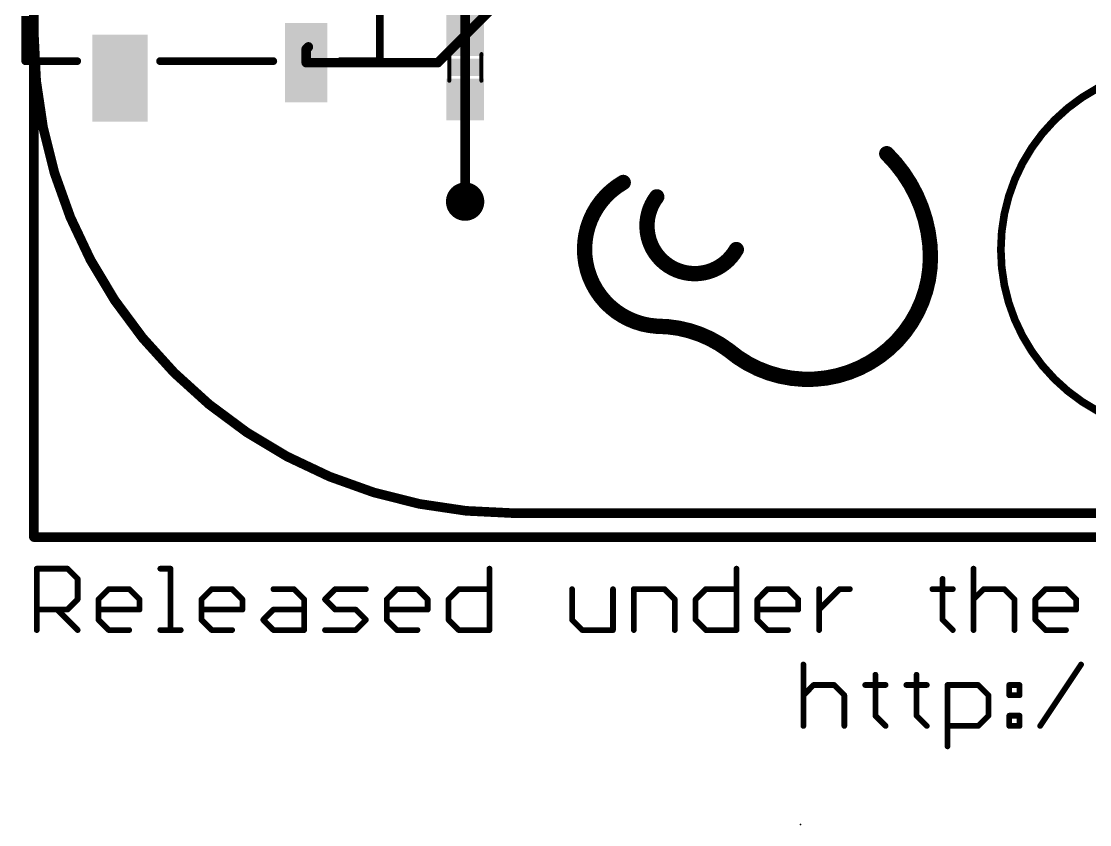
# Model space of a CAD drawing. Extents: x -1 to 111, y -11 to 60.
# Drawn here: x -0.33 to 27.98, y -7.62 to 13.67 of the extents above; entities that cross this region are included whole.
import ezdxf

# ---------------------------------------------------------------- set-up
doc = ezdxf.new("R2010")
doc.units = 0
for name, color, linetype in [('1', 12, 'CONTINUOUS'), ('16', 132, 'CONTINUOUS'), ('18', 110, 'CONTINUOUS'), ('20', 53, 'CONTINUOUS'), ('21', 53, 'CONTINUOUS'), ('23', 53, 'CONTINUOUS'), ('51', 53, 'CONTINUOUS')]:
    doc.layers.add(name, color=color, linetype=linetype)

# ---------------------------------------------------------------- blocks, each defined once
blk = doc.blocks.new('RECT')
blk.add_solid([(-0.5, -0.5), (0.5, -0.5), (-0.5, 0.5), (0.5, 0.5)])
blk = doc.blocks.new('ROUNDV')
at = {"const_width": 0.5}
blk.add_lwpolyline([(0, -0.25, 1), (0, 0.25, 1), (0, -0.25)], format="xyb", dxfattribs=at)

msp = doc.modelspace()

# ---------------------------------------------------------------- linework, layer by layer
at = {"layer": '1', "const_width": 0.254}
for points in [[(0, 0), (0, 59.69)], [(11.43, 13.296), (19.216, 21.082)], [(11.43, 13.296), (10.707, 12.573)], [(7.275, 12.99), (7.2192, 12.9342)], [(7.2192, 12.573), (7.2192, 12.9342)], [(10.707, 12.573), (7.2192, 12.573)], [(11.43, 11.596), (11.43, 8.89)], [(110.49, 0), (0, 0)]]:
    msp.add_lwpolyline(points, dxfattribs=at)
at = {"layer": '1', "const_width": 0.127}
for points in [[(11.3851, 13.3409, 1), (11.4749, 13.2511)], [(11.4749, 13.2511, 1), (11.3851, 13.3409)], [(7.2827, 12.9342, 1), (7.1557, 12.9342)], [(7.1743, 12.9791, 1), (7.2641, 12.8893)], [(7.3199, 12.9451, 1), (7.2301, 13.0349)], [(7.2192, 12.6365, 1), (7.2192, 12.5095)], [(7.1557, 12.573, 1), (7.2827, 12.573)], [(10.6621, 12.6179, 1), (10.7519, 12.5281)], [(10.707, 12.5095, 1), (10.707, 12.6365)], [(11.4935, 11.596, 1), (11.3665, 11.596)], [(11.3665, 8.89, 1), (11.4935, 8.89)], [(0, 0.0635, 1), (0, -0.0635)], [(-0.0635, 0, 1), (0.0635, 0)]]:
    msp.add_lwpolyline(points, format="xyb", dxfattribs=at)
at = {"layer": '16', "const_width": 0.254}
for points in [[(0, 0), (0, 59.69)], [(11.43, 8.89), (11.43, 17.78)], [(110.49, 0), (0, 0)]]:
    msp.add_lwpolyline(points, dxfattribs=at)
at = {"layer": '16', "const_width": 0.127}
for points in [[(11.3665, 8.89, 1), (11.4935, 8.89)], [(0, 0.0635, 1), (0, -0.0635)], [(-0.0635, 0, 1), (0.0635, 0)]]:
    msp.add_lwpolyline(points, format="xyb", dxfattribs=at)
at = {"layer": '20'}
for points, const_width in [([(0, 13.335, 0.4142), (12.7, 0.635)], 0.254), ([(0.0635, 13.335, 1), (-0.0635, 13.335)], 0.127), ([(12.7, 0.6985, 1), (12.7, 0.5715)], 0.127), ([(12.7, 0.5715, 1), (12.7, 0.6985)], 0.127)]:
    msp.add_lwpolyline(points, format="xyb", dxfattribs=dict(at, const_width=const_width))
at = {"layer": '20', "const_width": 0.254}
msp.add_lwpolyline([(100.33, 0.635), (12.7, 0.635)], dxfattribs=at)
at = {"layer": '21', "const_width": 0.2032}
for points in [[(9.17, 12.613), (9.17, 14.24)], [(-0.23, 13.813), (-0.23, 12.613)], [(-0.23, 12.613), (1.1494, 12.613)], [(3.343, 12.613), (6.347, 12.613)], [(8.1184, 12.613), (9.17, 12.613)]]:
    msp.add_lwpolyline(points, dxfattribs=at)
at = {"layer": '21'}
for points, const_width in [([(-0.23, 12.6638, 1), (-0.23, 12.5622)], 0.1016), ([(-0.2808, 12.613, 1), (-0.1792, 12.613)], 0.1016), ([(1.1494, 12.5622, 1), (1.1494, 12.6638)], 0.1016), ([(3.343, 12.6638, 1), (3.343, 12.5622)], 0.1016), ([(6.347, 12.5622, 1), (6.347, 12.6638)], 0.1016), ([(8.1184, 12.6638, 1), (8.1184, 12.5622)], 0.1016), ([(9.1192, 12.613, 1), (9.2208, 12.613)], 0.1016), ([(9.17, 12.5622, 1), (9.17, 12.6638)], 0.1016), ([(30.48, 2.77, 1), (30.48, 12.47, 1), (30.48, 2.77)], 0.2032), ([(23.749, 7.747, 0.1763), (22.606, 10.16)], 0.4064), ([(22.6774, 10.2323, 1), (22.5346, 10.0877)], 0.2032), ([(15.621, 9.398, 0.7433), (16.51, 5.5881)], 0.4064), ([(15.6716, 9.3099, 1), (15.5704, 9.4861)], 0.2032), ([(16.51, 9.017, 1.0686), (18.6182, 7.62)], 0.4064), ([(16.5908, 8.9554, 1), (16.4292, 9.0786)], 0.2032), ([(18.415, 4.953, 0.6745), (23.749, 7.747)], 0.4064), ([(23.8501, 7.757, 1), (23.6479, 7.737)], 0.2032), ([(18.7064, 7.5696, 1), (18.53, 7.6704)], 0.2032), ([(23.6478, 7.7375, 1), (23.8502, 7.7565)], 0.2032), ([(18.415, 4.953, 0.1629), (16.51, 5.588)], 0.4064), ([(16.5099, 5.6896, 1), (16.5101, 5.4864)], 0.2032), ([(16.5036, 5.4867, 1), (16.5164, 5.6895)], 0.2032), ([(18.4808, 5.0304, 1), (18.3492, 4.8756)], 0.2032), ([(18.3539, 4.8718, 1), (18.4761, 5.0342)], 0.2032)]:
    msp.add_lwpolyline(points, format="xyb", dxfattribs=dict(at, const_width=const_width))
at = {"layer": '23'}
for p in [(11.43, 12.446), (20.32, -7.62)]:
    msp.add_point(p, dxfattribs=at)
at = {"layer": '51'}
for points, const_width in [([(11.011, 12.802), (11.011, 12.09)], 0.1016), ([(11.862, 12.802), (11.862, 12.09)], 0.1016), ([(0.0762, -2.4638), (0.0762, -0.8368)], 0.1524), ([(0.0762, -0.8368), (0.8897, -0.8368)], 0.1524), ([(0.8897, -0.8368), (1.1609, -1.108)], 0.1524), ([(3.3505, -0.8368), (3.6217, -0.8368)], 0.1524), ([(3.6217, -0.8368), (3.6217, -2.4638)], 0.1524), ([(12.0752, -0.8368), (12.0752, -2.4638)], 0.1524), ([(18.6239, -0.8368), (18.6239, -2.4638)], 0.1524), ([(24.9064, -0.8368), (24.9064, -2.4638)], 0.1524), ([(1.1609, -1.108), (1.1609, -1.6503)], 0.1524), ([(24.0861, -1.108), (24.0861, -2.1926)], 0.1524), ([(1.7134, -1.6503), (1.9845, -1.3791)], 0.1524), ([(1.9845, -1.3791), (2.5269, -1.3791)], 0.1524), ([(2.5269, -1.3791), (2.798, -1.6503)], 0.1524), ([(4.442, -1.6503), (4.7131, -1.3791)], 0.1524), ([(4.7131, -1.3791), (5.2554, -1.3791)], 0.1524), ([(5.2554, -1.3791), (5.5266, -1.6503)], 0.1524), ([(6.3503, -1.3791), (6.8926, -1.3791)], 0.1524), ([(6.8926, -1.3791), (7.1638, -1.6503)], 0.1524), ([(7.7163, -1.6503), (7.9874, -1.3791)], 0.1524), ([(7.9874, -1.3791), (8.8009, -1.3791)], 0.1524), ([(9.3534, -1.6503), (9.6246, -1.3791)], 0.1524), ([(9.6246, -1.3791), (10.1669, -1.3791)], 0.1524), ([(10.1669, -1.3791), (10.4381, -1.6503)], 0.1524), ([(10.9906, -1.6503), (11.2617, -1.3791)], 0.1524), ([(11.2617, -1.3791), (12.0752, -1.3791)], 0.1524), ([(14.2649, -1.3791), (14.2649, -2.1926)], 0.1524), ([(15.3495, -2.4638), (15.3495, -1.3791)], 0.1524), ([(15.902, -2.4638), (15.902, -1.3791)], 0.1524), ([(15.902, -1.3791), (16.7155, -1.3791)], 0.1524), ([(16.7155, -1.3791), (16.9867, -1.6503)], 0.1524), ([(17.5392, -1.6503), (17.8104, -1.3791)], 0.1524), ([(17.8104, -1.3791), (18.6239, -1.3791)], 0.1524), ([(19.1764, -1.6503), (19.4475, -1.3791)], 0.1524), ([(19.4475, -1.3791), (19.9899, -1.3791)], 0.1524), ([(19.9899, -1.3791), (20.261, -1.6503)], 0.1524), ([(20.8135, -2.4638), (20.8135, -1.3791)], 0.1524), ([(20.8135, -1.9215), (21.3558, -1.3791)], 0.1524), ([(21.3558, -1.3791), (21.627, -1.3791)], 0.1524), ([(23.815, -1.3791), (24.3573, -1.3791)], 0.1524), ([(24.9064, -1.6503), (25.1776, -1.3791)], 0.1524), ([(25.1776, -1.3791), (25.7199, -1.3791)], 0.1524), ([(25.7199, -1.3791), (25.9911, -1.6503)], 0.1524), ([(26.5436, -1.6503), (26.8147, -1.3791)], 0.1524), ([(26.8147, -1.3791), (27.3571, -1.3791)], 0.1524), ([(27.3571, -1.3791), (27.6282, -1.6503)], 0.1524), ([(1.1609, -1.6503), (0.8897, -1.9215)], 0.1524), ([(1.7134, -2.1926), (1.7134, -1.6503)], 0.1524), ([(2.798, -1.6503), (2.798, -1.9215)], 0.1524), ([(4.442, -2.1926), (4.442, -1.6503)], 0.1524), ([(5.5266, -1.6503), (5.5266, -1.9215)], 0.1524), ([(7.1638, -1.6503), (7.1638, -2.4638)], 0.1524), ([(7.9874, -1.9215), (7.7163, -1.6503)], 0.1524), ([(9.3534, -2.1926), (9.3534, -1.6503)], 0.1524), ([(10.4381, -1.6503), (10.4381, -1.9215)], 0.1524), ([(10.9906, -2.1926), (10.9906, -1.6503)], 0.1524), ([(16.9867, -1.6503), (16.9867, -2.4638)], 0.1524), ([(17.5392, -2.1926), (17.5392, -1.6503)], 0.1524), ([(19.1764, -2.1926), (19.1764, -1.6503)], 0.1524), ([(20.261, -1.6503), (20.261, -1.9215)], 0.1524), ([(25.9911, -1.6503), (25.9911, -2.4638)], 0.1524), ([(26.5436, -2.1926), (26.5436, -1.6503)], 0.1524), ([(27.6282, -1.6503), (27.6282, -1.9215)], 0.1524), ([(0.8897, -1.9215), (0.0762, -1.9215)], 0.1524), ([(0.6185, -1.9215), (1.1609, -2.4638)], 0.1524), ([(2.798, -1.9215), (1.7134, -1.9215)], 0.1524), ([(5.5266, -1.9215), (4.442, -1.9215)], 0.1524), ([(6.0791, -2.1926), (6.3503, -1.9215)], 0.1524), ([(6.3503, -1.9215), (7.1638, -1.9215)], 0.1524), ([(8.5298, -1.9215), (7.9874, -1.9215)], 0.1524), ([(8.8009, -2.1926), (8.5298, -1.9215)], 0.1524), ([(10.4381, -1.9215), (9.3534, -1.9215)], 0.1524), ([(20.261, -1.9215), (19.1764, -1.9215)], 0.1524), ([(27.6282, -1.9215), (26.5436, -1.9215)], 0.1524), ([(1.9845, -2.4638), (1.7134, -2.1926)], 0.1524), ([(4.7131, -2.4638), (4.442, -2.1926)], 0.1524), ([(6.3503, -2.4638), (6.0791, -2.1926)], 0.1524), ([(8.5298, -2.4638), (8.8009, -2.1926)], 0.1524), ([(9.6246, -2.4638), (9.3534, -2.1926)], 0.1524), ([(11.2617, -2.4638), (10.9906, -2.1926)], 0.1524), ([(14.2649, -2.1926), (14.5361, -2.4638)], 0.1524), ([(17.8104, -2.4638), (17.5392, -2.1926)], 0.1524), ([(19.4475, -2.4638), (19.1764, -2.1926)], 0.1524), ([(24.0861, -2.1926), (24.3573, -2.4638)], 0.1524), ([(26.8147, -2.4638), (26.5436, -2.1926)], 0.1524), ([(2.5269, -2.4638), (1.9845, -2.4638)], 0.1524), ([(3.3505, -2.4638), (3.8928, -2.4638)], 0.1524), ([(5.2554, -2.4638), (4.7131, -2.4638)], 0.1524), ([(7.1638, -2.4638), (6.3503, -2.4638)], 0.1524), ([(7.7163, -2.4638), (8.5298, -2.4638)], 0.1524), ([(10.1669, -2.4638), (9.6246, -2.4638)], 0.1524), ([(12.0752, -2.4638), (11.2617, -2.4638)], 0.1524), ([(14.5361, -2.4638), (15.3495, -2.4638)], 0.1524), ([(18.6239, -2.4638), (17.8104, -2.4638)], 0.1524), ([(19.9899, -2.4638), (19.4475, -2.4638)], 0.1524), ([(27.3571, -2.4638), (26.8147, -2.4638)], 0.1524), ([(20.3962, -3.3768), (20.3962, -5.0038)], 0.1524), ([(26.672, -5.0038), (27.7566, -3.3768)], 0.1524), ([(22.3045, -3.648), (22.3045, -4.7326)], 0.1524), ([(23.396, -3.648), (23.396, -4.7326)], 0.1524), ([(20.3962, -4.1903), (20.6674, -3.9191)], 0.1524), ([(20.6674, -3.9191), (21.2097, -3.9191)], 0.1524), ([(21.2097, -3.9191), (21.4809, -4.1903)], 0.1524), ([(22.0334, -3.9191), (22.5757, -3.9191)], 0.1524), ([(23.1248, -3.9191), (23.6671, -3.9191)], 0.1524), ([(24.2162, -5.5461), (24.2162, -3.9191)], 0.1524), ([(24.2162, -3.9191), (25.0297, -3.9191)], 0.1524), ([(25.0297, -3.9191), (25.3009, -4.1903)], 0.1524), ([(25.8534, -3.9191), (26.1246, -3.9191)], 0.1524), ([(25.8534, -4.1903), (25.8534, -3.9191)], 0.1524), ([(26.1246, -3.9191), (26.1246, -4.1903)], 0.1524), ([(21.4809, -4.1903), (21.4809, -5.0038)], 0.1524), ([(25.3009, -4.1903), (25.3009, -4.7326)], 0.1524), ([(26.1246, -4.1903), (25.8534, -4.1903)], 0.1524), ([(22.3045, -4.7326), (22.5757, -5.0038)], 0.1524), ([(23.396, -4.7326), (23.6671, -5.0038)], 0.1524), ([(25.3009, -4.7326), (25.0297, -5.0038)], 0.1524), ([(25.8534, -4.7326), (26.1246, -4.7326)], 0.1524), ([(25.8534, -5.0038), (25.8534, -4.7326)], 0.1524), ([(26.1246, -4.7326), (26.1246, -5.0038)], 0.1524), ([(25.0297, -5.0038), (24.2162, -5.0038)], 0.1524), ([(26.1246, -5.0038), (25.8534, -5.0038)], 0.1524)]:
    msp.add_lwpolyline(points, dxfattribs=dict(at, const_width=const_width))
for points, const_width in [([(11.0364, 12.802, 1), (10.9856, 12.802)], 0.0508), ([(11.8874, 12.802, 1), (11.8366, 12.802)], 0.0508), ([(10.9856, 12.09, 1), (11.0364, 12.09)], 0.0508), ([(11.8366, 12.09, 1), (11.8874, 12.09)], 0.0508), ([(0.1143, -0.8368, 1), (0.0381, -0.8368)], 0.0762), ([(0.0762, -0.7987, 1), (0.0762, -0.8749)], 0.0762), ([(0.9166, -0.8099, 1), (0.8628, -0.8638)], 0.0762), ([(0.8897, -0.8749, 1), (0.8897, -0.7987)], 0.0762), ([(3.3505, -0.7987, 1), (3.3505, -0.8749)], 0.0762), ([(3.6598, -0.8368, 1), (3.5836, -0.8368)], 0.0762), ([(3.6217, -0.8749, 1), (3.6217, -0.7987)], 0.0762), ([(12.1133, -0.8368, 1), (12.0371, -0.8368)], 0.0762), ([(18.662, -0.8368, 1), (18.5858, -0.8368)], 0.0762), ([(24.9445, -0.8368, 1), (24.8683, -0.8368)], 0.0762), ([(1.199, -1.108, 1), (1.1228, -1.108)], 0.0762), ([(1.1339, -1.1349, 1), (1.1878, -1.081)], 0.0762), ([(24.1242, -1.108, 1), (24.048, -1.108)], 0.0762), ([(1.9845, -1.341, 1), (1.9845, -1.4172)], 0.0762), ([(2.0115, -1.4061, 1), (1.9576, -1.3522)], 0.0762), ([(2.5538, -1.3522, 1), (2.4999, -1.4061)], 0.0762), ([(2.5269, -1.4172, 1), (2.5269, -1.341)], 0.0762), ([(4.7131, -1.341, 1), (4.7131, -1.4172)], 0.0762), ([(4.7401, -1.4061, 1), (4.6862, -1.3522)], 0.0762), ([(5.2824, -1.3522, 1), (5.2285, -1.4061)], 0.0762), ([(5.2554, -1.4172, 1), (5.2554, -1.341)], 0.0762), ([(6.3503, -1.341, 1), (6.3503, -1.4172)], 0.0762), ([(6.9195, -1.3522, 1), (6.8657, -1.4061)], 0.0762), ([(6.8926, -1.4172, 1), (6.8926, -1.341)], 0.0762), ([(7.9874, -1.341, 1), (7.9874, -1.4172)], 0.0762), ([(8.0144, -1.4061, 1), (7.9605, -1.3522)], 0.0762), ([(8.8009, -1.4172, 1), (8.8009, -1.341)], 0.0762), ([(9.6246, -1.341, 1), (9.6246, -1.4172)], 0.0762), ([(9.6515, -1.4061, 1), (9.5976, -1.3522)], 0.0762), ([(10.1939, -1.3522, 1), (10.14, -1.4061)], 0.0762), ([(10.1669, -1.4172, 1), (10.1669, -1.341)], 0.0762), ([(11.2617, -1.341, 1), (11.2617, -1.4172)], 0.0762), ([(11.2887, -1.4061, 1), (11.2348, -1.3522)], 0.0762), ([(12.0752, -1.4172, 1), (12.0752, -1.341)], 0.0762), ([(14.303, -1.3791, 1), (14.2268, -1.3791)], 0.0762), ([(15.3876, -1.3791, 1), (15.3114, -1.3791)], 0.0762), ([(15.9401, -1.3791, 1), (15.8639, -1.3791)], 0.0762), ([(15.902, -1.341, 1), (15.902, -1.4172)], 0.0762), ([(16.7425, -1.3522, 1), (16.6886, -1.4061)], 0.0762), ([(16.7155, -1.4172, 1), (16.7155, -1.341)], 0.0762), ([(17.8104, -1.341, 1), (17.8104, -1.4172)], 0.0762), ([(17.8373, -1.4061, 1), (17.7834, -1.3522)], 0.0762), ([(18.6239, -1.4172, 1), (18.6239, -1.341)], 0.0762), ([(19.4475, -1.341, 1), (19.4475, -1.4172)], 0.0762), ([(19.4745, -1.4061, 1), (19.4206, -1.3522)], 0.0762), ([(20.0168, -1.3522, 1), (19.9629, -1.4061)], 0.0762), ([(19.9899, -1.4172, 1), (19.9899, -1.341)], 0.0762), ([(20.8516, -1.3791, 1), (20.7754, -1.3791)], 0.0762), ([(21.3558, -1.341, 1), (21.3558, -1.4172)], 0.0762), ([(21.3828, -1.4061, 1), (21.3289, -1.3522)], 0.0762), ([(21.627, -1.4172, 1), (21.627, -1.341)], 0.0762), ([(23.815, -1.341, 1), (23.815, -1.4172)], 0.0762), ([(24.3573, -1.4172, 1), (24.3573, -1.341)], 0.0762), ([(25.1776, -1.341, 1), (25.1776, -1.4172)], 0.0762), ([(25.2045, -1.4061, 1), (25.1506, -1.3522)], 0.0762), ([(25.7468, -1.3522, 1), (25.693, -1.4061)], 0.0762), ([(25.7199, -1.4172, 1), (25.7199, -1.341)], 0.0762), ([(26.8147, -1.341, 1), (26.8147, -1.4172)], 0.0762), ([(26.8417, -1.4061, 1), (26.7878, -1.3522)], 0.0762), ([(27.384, -1.3522, 1), (27.3301, -1.4061)], 0.0762), ([(27.3571, -1.4172, 1), (27.3571, -1.341)], 0.0762), ([(1.1228, -1.6503, 1), (1.199, -1.6503)], 0.0762), ([(1.1878, -1.6772, 1), (1.1339, -1.6234)], 0.0762), ([(1.7515, -1.6503, 1), (1.6753, -1.6503)], 0.0762), ([(1.6864, -1.6234, 1), (1.7403, -1.6772)], 0.0762), ([(2.8361, -1.6503, 1), (2.7599, -1.6503)], 0.0762), ([(2.7711, -1.6772, 1), (2.825, -1.6234)], 0.0762), ([(4.4801, -1.6503, 1), (4.4039, -1.6503)], 0.0762), ([(4.415, -1.6234, 1), (4.4689, -1.6772)], 0.0762), ([(5.5647, -1.6503, 1), (5.4885, -1.6503)], 0.0762), ([(5.4997, -1.6772, 1), (5.5536, -1.6234)], 0.0762), ([(7.2019, -1.6503, 1), (7.1257, -1.6503)], 0.0762), ([(7.1368, -1.6772, 1), (7.1907, -1.6234)], 0.0762), ([(7.7432, -1.6234, 1), (7.6893, -1.6772)], 0.0762), ([(7.6893, -1.6234, 1), (7.7432, -1.6772)], 0.0762), ([(9.3915, -1.6503, 1), (9.3153, -1.6503)], 0.0762), ([(9.3265, -1.6234, 1), (9.3804, -1.6772)], 0.0762), ([(10.4762, -1.6503, 1), (10.4, -1.6503)], 0.0762), ([(10.4111, -1.6772, 1), (10.465, -1.6234)], 0.0762), ([(11.0287, -1.6503, 1), (10.9525, -1.6503)], 0.0762), ([(10.9636, -1.6234, 1), (11.0175, -1.6772)], 0.0762), ([(17.0248, -1.6503, 1), (16.9486, -1.6503)], 0.0762), ([(16.9598, -1.6772, 1), (17.0136, -1.6234)], 0.0762), ([(17.5773, -1.6503, 1), (17.5011, -1.6503)], 0.0762), ([(17.5123, -1.6234, 1), (17.5661, -1.6772)], 0.0762), ([(19.2145, -1.6503, 1), (19.1383, -1.6503)], 0.0762), ([(19.1494, -1.6234, 1), (19.2033, -1.6772)], 0.0762), ([(20.2991, -1.6503, 1), (20.2229, -1.6503)], 0.0762), ([(20.2341, -1.6772, 1), (20.288, -1.6234)], 0.0762), ([(24.8795, -1.6234, 1), (24.9333, -1.6772)], 0.0762), ([(26.0292, -1.6503, 1), (25.953, -1.6503)], 0.0762), ([(25.9641, -1.6772, 1), (26.018, -1.6234)], 0.0762), ([(26.5817, -1.6503, 1), (26.5055, -1.6503)], 0.0762), ([(26.5166, -1.6234, 1), (26.5705, -1.6772)], 0.0762), ([(27.6663, -1.6503, 1), (27.5901, -1.6503)], 0.0762), ([(27.6013, -1.6772, 1), (27.6552, -1.6234)], 0.0762), ([(0.0762, -1.8834, 1), (0.0762, -1.9596)], 0.0762), ([(0.6455, -1.8945, 1), (0.5916, -1.9484)], 0.0762), ([(0.8628, -1.8945, 1), (0.9166, -1.9484)], 0.0762), ([(0.8897, -1.9596, 1), (0.8897, -1.8834)], 0.0762), ([(1.7134, -1.8834, 1), (1.7134, -1.9596)], 0.0762), ([(2.7599, -1.9215, 1), (2.8361, -1.9215)], 0.0762), ([(2.798, -1.9596, 1), (2.798, -1.8834)], 0.0762), ([(4.442, -1.8834, 1), (4.442, -1.9596)], 0.0762), ([(5.4885, -1.9215, 1), (5.5647, -1.9215)], 0.0762), ([(5.5266, -1.9596, 1), (5.5266, -1.8834)], 0.0762), ([(6.3503, -1.8834, 1), (6.3503, -1.9596)], 0.0762), ([(6.3772, -1.9484, 1), (6.3233, -1.8945)], 0.0762), ([(7.1638, -1.9596, 1), (7.1638, -1.8834)], 0.0762), ([(7.9874, -1.8834, 1), (7.9874, -1.9596)], 0.0762), ([(7.9605, -1.9484, 1), (8.0144, -1.8945)], 0.0762), ([(8.5567, -1.8945, 1), (8.5028, -1.9484)], 0.0762), ([(8.5298, -1.9596, 1), (8.5298, -1.8834)], 0.0762), ([(9.3534, -1.8834, 1), (9.3534, -1.9596)], 0.0762), ([(10.4, -1.9215, 1), (10.4762, -1.9215)], 0.0762), ([(10.4381, -1.9596, 1), (10.4381, -1.8834)], 0.0762), ([(19.1764, -1.8834, 1), (19.1764, -1.9596)], 0.0762), ([(20.2229, -1.9215, 1), (20.2991, -1.9215)], 0.0762), ([(20.261, -1.9596, 1), (20.261, -1.8834)], 0.0762), ([(20.7866, -1.8945, 1), (20.8405, -1.9484)], 0.0762), ([(26.5436, -1.8834, 1), (26.5436, -1.9596)], 0.0762), ([(27.5901, -1.9215, 1), (27.6663, -1.9215)], 0.0762), ([(27.6282, -1.9596, 1), (27.6282, -1.8834)], 0.0762), ([(1.7403, -2.1657, 1), (1.6864, -2.2196)], 0.0762), ([(1.6753, -2.1926, 1), (1.7515, -2.1926)], 0.0762), ([(4.4689, -2.1657, 1), (4.415, -2.2196)], 0.0762), ([(4.4039, -2.1926, 1), (4.4801, -2.1926)], 0.0762), ([(6.106, -2.1657, 1), (6.0522, -2.2196)], 0.0762), ([(6.0522, -2.1657, 1), (6.106, -2.2196)], 0.0762), ([(8.8279, -2.2196, 1), (8.774, -2.1657)], 0.0762), ([(8.774, -2.2196, 1), (8.8279, -2.1657)], 0.0762), ([(9.3804, -2.1657, 1), (9.3265, -2.2196)], 0.0762), ([(9.3153, -2.1926, 1), (9.3915, -2.1926)], 0.0762), ([(11.0175, -2.1657, 1), (10.9636, -2.2196)], 0.0762), ([(10.9525, -2.1926, 1), (11.0287, -2.1926)], 0.0762), ([(14.2918, -2.1657, 1), (14.2379, -2.2196)], 0.0762), ([(14.2268, -2.1926, 1), (14.303, -2.1926)], 0.0762), ([(17.5661, -2.1657, 1), (17.5123, -2.2196)], 0.0762), ([(17.5011, -2.1926, 1), (17.5773, -2.1926)], 0.0762), ([(19.2033, -2.1657, 1), (19.1494, -2.2196)], 0.0762), ([(19.1383, -2.1926, 1), (19.2145, -2.1926)], 0.0762), ([(24.1131, -2.1657, 1), (24.0592, -2.2196)], 0.0762), ([(24.048, -2.1926, 1), (24.1242, -2.1926)], 0.0762), ([(26.5705, -2.1657, 1), (26.5166, -2.2196)], 0.0762), ([(26.5055, -2.1926, 1), (26.5817, -2.1926)], 0.0762), ([(0.0381, -2.4638, 1), (0.1143, -2.4638)], 0.0762), ([(1.1339, -2.4907, 1), (1.1878, -2.4369)], 0.0762), ([(1.9845, -2.4257, 1), (1.9845, -2.5019)], 0.0762), ([(1.9576, -2.4907, 1), (2.0115, -2.4369)], 0.0762), ([(2.5269, -2.5019, 1), (2.5269, -2.4257)], 0.0762), ([(3.3505, -2.4257, 1), (3.3505, -2.5019)], 0.0762), ([(3.5836, -2.4638, 1), (3.6598, -2.4638)], 0.0762), ([(3.8928, -2.5019, 1), (3.8928, -2.4257)], 0.0762), ([(4.7131, -2.4257, 1), (4.7131, -2.5019)], 0.0762), ([(4.6862, -2.4907, 1), (4.7401, -2.4369)], 0.0762), ([(5.2554, -2.5019, 1), (5.2554, -2.4257)], 0.0762), ([(6.3503, -2.4257, 1), (6.3503, -2.5019)], 0.0762), ([(6.3233, -2.4907, 1), (6.3772, -2.4369)], 0.0762), ([(7.1257, -2.4638, 1), (7.2019, -2.4638)], 0.0762), ([(7.1638, -2.5019, 1), (7.1638, -2.4257)], 0.0762), ([(7.7163, -2.4257, 1), (7.7163, -2.5019)], 0.0762), ([(8.5028, -2.4369, 1), (8.5567, -2.4907)], 0.0762), ([(8.5298, -2.5019, 1), (8.5298, -2.4257)], 0.0762), ([(9.6246, -2.4257, 1), (9.6246, -2.5019)], 0.0762), ([(9.5976, -2.4907, 1), (9.6515, -2.4369)], 0.0762), ([(10.1669, -2.5019, 1), (10.1669, -2.4257)], 0.0762), ([(11.2617, -2.4257, 1), (11.2617, -2.5019)], 0.0762), ([(11.2348, -2.4907, 1), (11.2887, -2.4369)], 0.0762), ([(12.0371, -2.4638, 1), (12.1133, -2.4638)], 0.0762), ([(12.0752, -2.5019, 1), (12.0752, -2.4257)], 0.0762), ([(14.5361, -2.4257, 1), (14.5361, -2.5019)], 0.0762), ([(14.5091, -2.4907, 1), (14.563, -2.4369)], 0.0762), ([(15.3114, -2.4638, 1), (15.3876, -2.4638)], 0.0762), ([(15.3495, -2.5019, 1), (15.3495, -2.4257)], 0.0762), ([(15.8639, -2.4638, 1), (15.9401, -2.4638)], 0.0762), ([(16.9486, -2.4638, 1), (17.0248, -2.4638)], 0.0762), ([(17.8104, -2.4257, 1), (17.8104, -2.5019)], 0.0762), ([(17.7834, -2.4907, 1), (17.8373, -2.4369)], 0.0762), ([(18.5858, -2.4638, 1), (18.662, -2.4638)], 0.0762), ([(18.6239, -2.5019, 1), (18.6239, -2.4257)], 0.0762), ([(19.4475, -2.4257, 1), (19.4475, -2.5019)], 0.0762), ([(19.4206, -2.4907, 1), (19.4745, -2.4369)], 0.0762), ([(19.9899, -2.5019, 1), (19.9899, -2.4257)], 0.0762), ([(20.7754, -2.4638, 1), (20.8516, -2.4638)], 0.0762), ([(24.3304, -2.4907, 1), (24.3842, -2.4369)], 0.0762), ([(24.8683, -2.4638, 1), (24.9445, -2.4638)], 0.0762), ([(25.953, -2.4638, 1), (26.0292, -2.4638)], 0.0762), ([(26.8147, -2.4257, 1), (26.8147, -2.5019)], 0.0762), ([(26.7878, -2.4907, 1), (26.8417, -2.4369)], 0.0762), ([(27.3571, -2.5019, 1), (27.3571, -2.4257)], 0.0762), ([(20.4343, -3.3768, 1), (20.3581, -3.3768)], 0.0762), ([(27.7883, -3.3979, 1), (27.7249, -3.3557)], 0.0762), ([(22.3426, -3.648, 1), (22.2664, -3.648)], 0.0762), ([(23.4341, -3.648, 1), (23.3579, -3.648)], 0.0762), ([(20.6674, -3.881, 1), (20.6674, -3.9572)], 0.0762), ([(20.6943, -3.9461, 1), (20.6404, -3.8922)], 0.0762), ([(21.2366, -3.8922, 1), (21.1828, -3.9461)], 0.0762), ([(21.2097, -3.9572, 1), (21.2097, -3.881)], 0.0762), ([(22.0334, -3.881, 1), (22.0334, -3.9572)], 0.0762), ([(22.5757, -3.9572, 1), (22.5757, -3.881)], 0.0762), ([(23.1248, -3.881, 1), (23.1248, -3.9572)], 0.0762), ([(23.6671, -3.9572, 1), (23.6671, -3.881)], 0.0762), ([(24.2543, -3.9191, 1), (24.1781, -3.9191)], 0.0762), ([(24.2162, -3.881, 1), (24.2162, -3.9572)], 0.0762), ([(25.0567, -3.8922, 1), (25.0028, -3.9461)], 0.0762), ([(25.0297, -3.9572, 1), (25.0297, -3.881)], 0.0762), ([(25.8534, -3.881, 1), (25.8534, -3.9572)], 0.0762), ([(25.8915, -3.9191, 1), (25.8153, -3.9191)], 0.0762), ([(26.1627, -3.9191, 1), (26.0865, -3.9191)], 0.0762), ([(26.1246, -3.9572, 1), (26.1246, -3.881)], 0.0762), ([(20.3693, -4.1634, 1), (20.4231, -4.2172)], 0.0762), ([(21.519, -4.1903, 1), (21.4428, -4.1903)], 0.0762), ([(21.4539, -4.2172, 1), (21.5078, -4.1634)], 0.0762), ([(25.339, -4.1903, 1), (25.2628, -4.1903)], 0.0762), ([(25.2739, -4.2172, 1), (25.3278, -4.1634)], 0.0762), ([(25.8534, -4.1522, 1), (25.8534, -4.2284)], 0.0762), ([(25.8153, -4.1903, 1), (25.8915, -4.1903)], 0.0762), ([(26.0865, -4.1903, 1), (26.1627, -4.1903)], 0.0762), ([(26.1246, -4.2284, 1), (26.1246, -4.1522)], 0.0762), ([(22.3315, -4.7057, 1), (22.2776, -4.7596)], 0.0762), ([(22.2664, -4.7326, 1), (22.3426, -4.7326)], 0.0762), ([(23.4229, -4.7057, 1), (23.369, -4.7596)], 0.0762), ([(23.3579, -4.7326, 1), (23.4341, -4.7326)], 0.0762), ([(25.2628, -4.7326, 1), (25.339, -4.7326)], 0.0762), ([(25.3278, -4.7596, 1), (25.274, -4.7057)], 0.0762), ([(25.8534, -4.6945, 1), (25.8534, -4.7707)], 0.0762), ([(25.8915, -4.7326, 1), (25.8153, -4.7326)], 0.0762), ([(26.1627, -4.7326, 1), (26.0865, -4.7326)], 0.0762), ([(26.1246, -4.7707, 1), (26.1246, -4.6945)], 0.0762), ([(20.3581, -5.0038, 1), (20.4343, -5.0038)], 0.0762), ([(21.4428, -5.0038, 1), (21.519, -5.0038)], 0.0762), ([(22.5487, -5.0307, 1), (22.6026, -4.9769)], 0.0762), ([(23.6402, -5.0307, 1), (23.6941, -4.9769)], 0.0762), ([(24.2162, -4.9657, 1), (24.2162, -5.0419)], 0.0762), ([(25.0028, -4.9769, 1), (25.0567, -5.0307)], 0.0762), ([(25.0297, -5.0419, 1), (25.0297, -4.9657)], 0.0762), ([(25.8534, -4.9657, 1), (25.8534, -5.0419)], 0.0762), ([(25.8153, -5.0038, 1), (25.8915, -5.0038)], 0.0762), ([(26.0865, -5.0038, 1), (26.1627, -5.0038)], 0.0762), ([(26.1246, -5.0419, 1), (26.1246, -4.9657)], 0.0762), ([(26.6403, -4.9827, 1), (26.7037, -5.0249)], 0.0762), ([(24.1781, -5.5461, 1), (24.2543, -5.5461)], 0.0762)]:
    msp.add_lwpolyline(points, format="xyb", dxfattribs=dict(at, const_width=const_width))

# ---------------------------------------------------------------- block references
at = {"layer": '1', "xscale": 2.1, "yscale": 1.119, "rotation": 90}
msp.add_blockref('RECT', (7.2192, 12.573), dxfattribs=at)
at = {"layer": '1', "xscale": 1.1, "rotation": 270}
for p in [(11.43, 13.296), (11.43, 11.596)]:
    msp.add_blockref('RECT', p, dxfattribs=at)
at = {"layer": '1', "xscale": 1.4666, "yscale": 2.3}
msp.add_blockref('RECT', (2.286, 12.1614), dxfattribs=at)
at = {"layer": '18', "xscale": 1.016, "yscale": 1.016}
msp.add_blockref('ROUNDV', (11.43, 8.89), dxfattribs=at)
msp.add_blockref('ROUNDV', (11.43, 8.89), dxfattribs=at)
at = {"layer": '21', "xscale": 0.4572, "yscale": 0.762, "rotation": 270}
msp.add_blockref('RECT', (11.43, 12.446), dxfattribs=at)
at = {"layer": '51', "xscale": 0.5001, "yscale": 0.95, "rotation": 270}
for p in [(11.4351, 13.0342), (11.4351, 11.8658)]:
    msp.add_blockref('RECT', p, dxfattribs=at)

doc.saveas('drawing.dxf')
